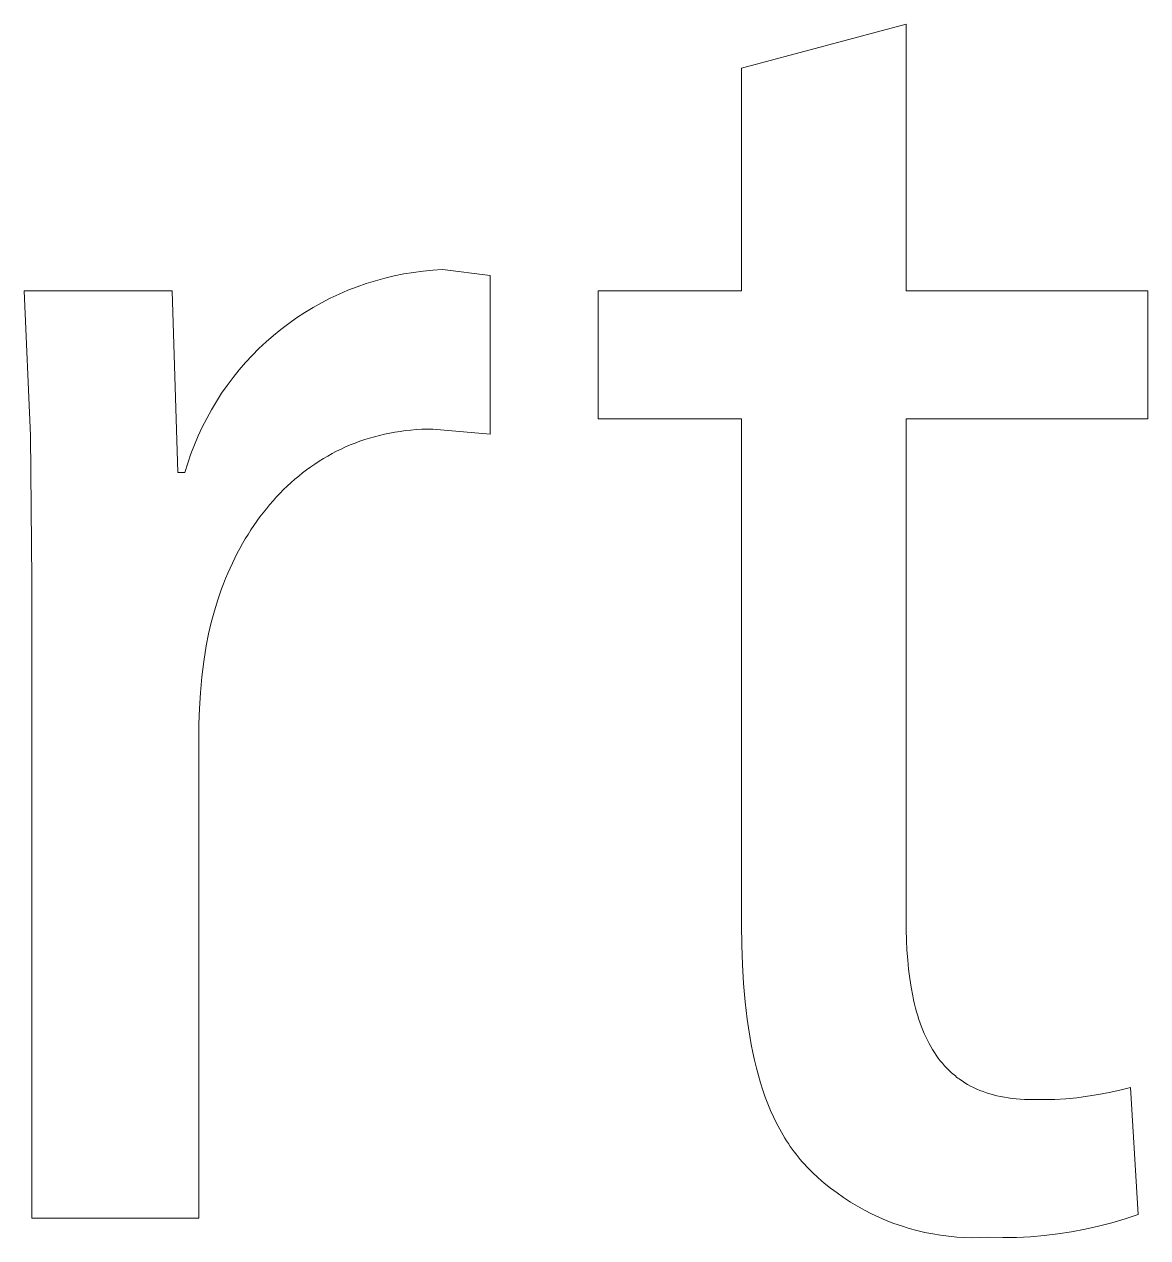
# Model space of a CAD drawing. Header units: millimetres. Extents: x 430 to 4403, y -1522 to 1254.
# Drawn here: x 3379.42 to 3402.73, y -1456.08 to -1430.89 of the extents above; entities that cross this region are included whole.
import ezdxf

# ---------------------------------------------------------------- set-up
doc = ezdxf.new("R2010")
doc.units = ezdxf.units.MM
doc.header["$MEASUREMENT"] = 0
doc.layers.add('Domyślny', color=7, linetype='Continuous', true_color=0x000000)

msp = doc.modelspace()

# ---------------------------------------------------------------- linework, layer by layer
at = {"layer": 'Domyślny', "color": 18, "lineweight": 15, "true_color": 0x000000}
for p, q in [((3394.301, -1431.805), (3397.715, -1430.892)), ((3397.715, -1430.892), (3397.715, -1436.422)), ((3394.301, -1436.422), (3394.301, -1431.805)), ((3387.095, -1436.114), (3387.293, -1436.074)), ((3387.293, -1436.074), (3387.492, -1436.042)), ((3387.492, -1436.042), (3387.692, -1436.016)), ((3387.692, -1436.016), (3387.893, -1435.997)), ((3387.893, -1435.997), (3388.095, -1435.985)), ((3388.095, -1435.985), (3389.087, -1436.104)), ((3389.087, -1436.104), (3389.087, -1439.399)), ((3386.133, -1436.414), (3386.321, -1436.34)), ((3386.321, -1436.34), (3386.511, -1436.274)), ((3386.511, -1436.274), (3386.704, -1436.214)), ((3386.704, -1436.214), (3386.899, -1436.161)), ((3386.899, -1436.161), (3387.095, -1436.114)), ((3379.545, -1439.424), (3379.416, -1436.422)), ((3379.416, -1436.422), (3382.485, -1436.422)), ((3382.485, -1436.422), (3382.604, -1440.193)), ((3385.585, -1436.672), (3385.765, -1436.58)), ((3385.765, -1436.58), (3385.947, -1436.493)), ((3385.947, -1436.493), (3386.133, -1436.414)), ((3391.324, -1439.081), (3391.324, -1436.422)), ((3391.324, -1436.422), (3394.301, -1436.422)), ((3397.715, -1436.422), (3402.729, -1436.422)), ((3402.729, -1436.422), (3402.729, -1439.081)), ((3385.236, -1436.875), (3385.409, -1436.771)), ((3385.409, -1436.771), (3385.585, -1436.672)), ((3384.742, -1437.224), (3384.903, -1437.102)), ((3384.903, -1437.102), (3385.068, -1436.986)), ((3385.068, -1436.986), (3385.236, -1436.875)), ((3384.434, -1437.485), (3384.585, -1437.352)), ((3384.585, -1437.352), (3384.742, -1437.224)), ((3384.286, -1437.623), (3384.434, -1437.485)), ((3384.007, -1437.914), (3384.144, -1437.766)), ((3384.144, -1437.766), (3384.286, -1437.623)), ((3383.748, -1438.224), (3383.875, -1438.067)), ((3383.875, -1438.067), (3384.007, -1437.914)), ((3383.627, -1438.386), (3383.748, -1438.224)), ((3383.402, -1438.721), (3383.512, -1438.551)), ((3383.512, -1438.551), (3383.627, -1438.386)), ((3383.299, -1438.894), (3383.402, -1438.721)), ((3383.11, -1439.251), (3383.201, -1439.071)), ((3383.201, -1439.071), (3383.299, -1438.894)), ((3394.301, -1439.081), (3391.324, -1439.081)), ((3394.301, -1449.586), (3394.301, -1439.081)), ((3402.729, -1439.081), (3397.715, -1439.081)), ((3397.715, -1439.081), (3397.715, -1449.467)), ((3383.025, -1439.434), (3383.11, -1439.251)), ((3387.001, -1439.378), (3386.894, -1439.4)), ((3387.108, -1439.358), (3387.001, -1439.378)), ((3387.218, -1439.341), (3387.108, -1439.358)), ((3387.328, -1439.326), (3387.218, -1439.341)), ((3387.439, -1439.314), (3387.328, -1439.326)), ((3387.552, -1439.305), (3387.439, -1439.314)), ((3387.666, -1439.298), (3387.552, -1439.305)), ((3387.78, -1439.294), (3387.666, -1439.298)), ((3387.896, -1439.293), (3387.78, -1439.294)), ((3389.087, -1439.399), (3387.896, -1439.293)), ((3379.575, -1442.428), (3379.545, -1439.424)), ((3382.874, -1439.809), (3382.946, -1439.62)), ((3382.946, -1439.62), (3383.025, -1439.434)), ((3386.182, -1439.624), (3386.085, -1439.665)), ((3386.28, -1439.585), (3386.182, -1439.624)), ((3386.379, -1439.548), (3386.28, -1439.585)), ((3386.48, -1439.513), (3386.379, -1439.548)), ((3386.581, -1439.481), (3386.48, -1439.513)), ((3386.684, -1439.452), (3386.581, -1439.481)), ((3386.788, -1439.425), (3386.684, -1439.452)), ((3386.894, -1439.4), (3386.788, -1439.425)), ((3382.809, -1439.999), (3382.874, -1439.809)), ((3385.712, -1439.854), (3385.622, -1439.907)), ((3385.803, -1439.803), (3385.712, -1439.854)), ((3385.896, -1439.755), (3385.803, -1439.803)), ((3385.99, -1439.709), (3385.896, -1439.755)), ((3386.085, -1439.665), (3385.99, -1439.709)), ((3382.75, -1440.193), (3382.809, -1439.999)), ((3385.275, -1440.139), (3385.192, -1440.202)), ((3385.36, -1440.078), (3385.275, -1440.139)), ((3385.446, -1440.019), (3385.36, -1440.078)), ((3385.533, -1439.961), (3385.446, -1440.019)), ((3385.622, -1439.907), (3385.533, -1439.961)), ((3382.604, -1440.193), (3382.75, -1440.193)), ((3385.03, -1440.335), (3384.951, -1440.405)), ((3385.11, -1440.268), (3385.03, -1440.335)), ((3385.192, -1440.202), (3385.11, -1440.268)), ((3384.723, -1440.625), (3384.65, -1440.702)), ((3384.797, -1440.55), (3384.723, -1440.625)), ((3384.873, -1440.476), (3384.797, -1440.55)), ((3384.951, -1440.405), (3384.873, -1440.476)), ((3384.508, -1440.863), (3384.439, -1440.946)), ((3384.578, -1440.782), (3384.508, -1440.863)), ((3384.65, -1440.702), (3384.578, -1440.782)), ((3384.306, -1441.117), (3384.242, -1441.205)), ((3384.372, -1441.03), (3384.306, -1441.117)), ((3384.439, -1440.946), (3384.372, -1441.03)), ((3384.118, -1441.387), (3384.059, -1441.48)), ((3384.179, -1441.295), (3384.118, -1441.387)), ((3384.242, -1441.205), (3384.179, -1441.295)), ((3384.001, -1441.575), (3383.944, -1441.672)), ((3384.059, -1441.48), (3384.001, -1441.575)), ((3383.836, -1441.87), (3383.785, -1441.972)), ((3383.89, -1441.771), (3383.836, -1441.87)), ((3383.944, -1441.672), (3383.89, -1441.771)), ((3383.735, -1442.075), (3383.686, -1442.18)), ((3383.785, -1441.972), (3383.735, -1442.075)), ((3383.595, -1442.393), (3383.551, -1442.503)), ((3383.64, -1442.286), (3383.595, -1442.393)), ((3383.686, -1442.18), (3383.64, -1442.286)), ((3379.575, -1455.672), (3379.575, -1442.428)), ((3383.51, -1442.613), (3383.431, -1442.838)), ((3383.551, -1442.503), (3383.51, -1442.613)), ((3383.431, -1442.838), (3383.36, -1443.069)), ((3383.36, -1443.069), (3383.295, -1443.305)), ((3383.295, -1443.305), (3383.237, -1443.545)), ((3383.237, -1443.545), (3383.187, -1443.791)), ((3383.187, -1443.791), (3383.139, -1444.115)), ((3383.139, -1444.115), (3383.1, -1444.439)), ((3383.1, -1444.439), (3383.071, -1444.765)), ((3383.071, -1444.765), (3383.051, -1445.092)), ((3383.051, -1445.092), (3383.041, -1445.418)), ((3383.041, -1445.418), (3383.041, -1455.672)), ((3394.306, -1450.004), (3394.301, -1449.586)), ((3397.715, -1449.467), (3397.717, -1449.687)), ((3397.717, -1449.687), (3397.723, -1449.901)), ((3397.723, -1449.901), (3397.733, -1450.11)), ((3394.319, -1450.409), (3394.306, -1450.004)), ((3397.733, -1450.11), (3397.748, -1450.312)), ((3394.342, -1450.8), (3394.319, -1450.409)), ((3397.748, -1450.312), (3397.767, -1450.507)), ((3397.767, -1450.507), (3397.791, -1450.697)), ((3397.791, -1450.697), (3397.819, -1450.88)), ((3394.374, -1451.179), (3394.342, -1450.8)), ((3397.819, -1450.88), (3397.852, -1451.057)), ((3394.417, -1451.544), (3394.374, -1451.179)), ((3397.852, -1451.057), (3397.871, -1451.143)), ((3397.871, -1451.143), (3397.891, -1451.227)), ((3397.891, -1451.227), (3397.911, -1451.31)), ((3397.911, -1451.31), (3397.934, -1451.391)), ((3397.934, -1451.391), (3397.957, -1451.47)), ((3397.957, -1451.47), (3397.982, -1451.548)), ((3394.442, -1451.721), (3394.417, -1451.544)), ((3394.47, -1451.895), (3394.442, -1451.721)), ((3397.982, -1451.548), (3398.008, -1451.624)), ((3398.008, -1451.624), (3398.035, -1451.698)), ((3398.035, -1451.698), (3398.063, -1451.771)), ((3394.501, -1452.065), (3394.47, -1451.895)), ((3398.063, -1451.771), (3398.093, -1451.842)), ((3398.093, -1451.842), (3398.125, -1451.911)), ((3398.125, -1451.911), (3398.157, -1451.979)), ((3398.157, -1451.979), (3398.191, -1452.045)), ((3394.534, -1452.232), (3394.501, -1452.065)), ((3398.191, -1452.045), (3398.227, -1452.109)), ((3398.227, -1452.109), (3398.263, -1452.171)), ((3398.263, -1452.171), (3398.302, -1452.232)), ((3394.57, -1452.395), (3394.534, -1452.232)), ((3394.609, -1452.555), (3394.57, -1452.395)), ((3398.302, -1452.232), (3398.341, -1452.291)), ((3398.341, -1452.291), (3398.382, -1452.348)), ((3398.382, -1452.348), (3398.425, -1452.404)), ((3398.425, -1452.404), (3398.469, -1452.457)), ((3398.469, -1452.457), (3398.514, -1452.509)), ((3394.651, -1452.711), (3394.609, -1452.555)), ((3394.695, -1452.863), (3394.651, -1452.711)), ((3398.514, -1452.509), (3398.561, -1452.559)), ((3398.561, -1452.559), (3398.61, -1452.608)), ((3398.61, -1452.608), (3398.66, -1452.654)), ((3398.66, -1452.654), (3398.711, -1452.699)), ((3398.711, -1452.699), (3398.738, -1452.721)), ((3398.738, -1452.721), (3398.764, -1452.742)), ((3394.743, -1453.012), (3394.695, -1452.863)), ((3398.764, -1452.742), (3398.791, -1452.763)), ((3398.791, -1452.763), (3398.819, -1452.783)), ((3398.819, -1452.783), (3398.847, -1452.803)), ((3398.847, -1452.803), (3398.875, -1452.822)), ((3398.875, -1452.822), (3398.904, -1452.841)), ((3398.904, -1452.841), (3398.933, -1452.86)), ((3398.933, -1452.86), (3398.992, -1452.895)), ((3398.992, -1452.895), (3399.053, -1452.929)), ((3399.053, -1452.929), (3399.116, -1452.961)), ((3399.116, -1452.961), (3399.18, -1452.991)), ((3402.151, -1453.016), (3402.372, -1452.96)), ((3402.372, -1452.96), (3402.53, -1455.593)), ((3394.793, -1453.157), (3394.743, -1453.012)), ((3394.847, -1453.298), (3394.793, -1453.157)), ((3399.18, -1452.991), (3399.246, -1453.019)), ((3399.246, -1453.019), (3399.313, -1453.045)), ((3399.313, -1453.045), (3399.382, -1453.07)), ((3399.382, -1453.07), (3399.453, -1453.092)), ((3399.453, -1453.092), (3399.526, -1453.113)), ((3399.526, -1453.113), (3399.6, -1453.131)), ((3399.6, -1453.131), (3399.676, -1453.148)), ((3399.676, -1453.148), (3399.754, -1453.163)), ((3399.754, -1453.163), (3399.833, -1453.175)), ((3399.833, -1453.175), (3399.914, -1453.186)), ((3399.914, -1453.186), (3399.997, -1453.195)), ((3399.997, -1453.195), (3400.082, -1453.202)), ((3400.082, -1453.202), (3400.169, -1453.207)), ((3400.169, -1453.207), (3400.257, -1453.21)), ((3400.257, -1453.21), (3400.347, -1453.211)), ((3400.347, -1453.211), (3400.575, -1453.212)), ((3400.575, -1453.212), (3400.802, -1453.206)), ((3400.802, -1453.206), (3401.029, -1453.192)), ((3401.029, -1453.192), (3401.256, -1453.171)), ((3401.256, -1453.171), (3401.481, -1453.143)), ((3401.481, -1453.143), (3401.706, -1453.108)), ((3401.706, -1453.108), (3401.929, -1453.066)), ((3401.929, -1453.066), (3402.151, -1453.016)), ((3394.904, -1453.436), (3394.847, -1453.298)), ((3394.964, -1453.57), (3394.904, -1453.436)), ((3395.027, -1453.7), (3394.964, -1453.57)), ((3395.093, -1453.826), (3395.027, -1453.7)), ((3395.163, -1453.948), (3395.093, -1453.826)), ((3395.199, -1454.008), (3395.163, -1453.948)), ((3395.235, -1454.067), (3395.199, -1454.008)), ((3395.273, -1454.124), (3395.235, -1454.067)), ((3395.312, -1454.181), (3395.273, -1454.124)), ((3395.351, -1454.237), (3395.312, -1454.181)), ((3395.391, -1454.292), (3395.351, -1454.237)), ((3395.432, -1454.346), (3395.391, -1454.292)), ((3395.474, -1454.399), (3395.432, -1454.346)), ((3395.517, -1454.451), (3395.474, -1454.399)), ((3395.561, -1454.502), (3395.517, -1454.451)), ((3395.605, -1454.551), (3395.561, -1454.502)), ((3395.651, -1454.6), (3395.605, -1454.551)), ((3395.769, -1454.719), (3395.651, -1454.6)), ((3395.892, -1454.833), (3395.769, -1454.719)), ((3396.018, -1454.943), (3395.892, -1454.833)), ((3396.148, -1455.048), (3396.018, -1454.943)), ((3396.282, -1455.149), (3396.148, -1455.048)), ((3396.419, -1455.245), (3396.282, -1455.149)), ((3396.559, -1455.337), (3396.419, -1455.245)), ((3396.703, -1455.423), (3396.559, -1455.337)), ((3396.849, -1455.505), (3396.703, -1455.423)), ((3396.998, -1455.581), (3396.849, -1455.505)), ((3383.041, -1455.672), (3379.575, -1455.672)), ((3397.15, -1455.652), (3396.998, -1455.581)), ((3397.304, -1455.718), (3397.15, -1455.652)), ((3397.46, -1455.779), (3397.304, -1455.718)), ((3402.259, -1455.684), (3401.984, -1455.766)), ((3402.53, -1455.593), (3402.259, -1455.684)), ((3397.618, -1455.834), (3397.46, -1455.779)), ((3397.778, -1455.884), (3397.618, -1455.834)), ((3397.94, -1455.928), (3397.778, -1455.884)), ((3398.103, -1455.966), (3397.94, -1455.928)), ((3398.267, -1455.999), (3398.103, -1455.966)), ((3398.432, -1456.027), (3398.267, -1455.999)), ((3400.863, -1455.998), (3400.579, -1456.032)), ((3401.146, -1455.955), (3400.863, -1455.998)), ((3401.428, -1455.901), (3401.146, -1455.955)), ((3401.707, -1455.838), (3401.428, -1455.901)), ((3401.984, -1455.766), (3401.707, -1455.838)), ((3398.598, -1456.048), (3398.432, -1456.027)), ((3398.765, -1456.064), (3398.598, -1456.048)), ((3398.932, -1456.074), (3398.765, -1456.064)), ((3399.1, -1456.078), (3398.932, -1456.074)), ((3399.267, -1456.076), (3399.1, -1456.078)), ((3399.435, -1456.069), (3399.267, -1456.076)), ((3399.721, -1456.074), (3399.435, -1456.069)), ((3400.007, -1456.07), (3399.721, -1456.074)), ((3400.293, -1456.056), (3400.007, -1456.07)), ((3400.579, -1456.032), (3400.293, -1456.056))]:
    msp.add_line(p, q, dxfattribs=at)

doc.saveas('drawing.dxf')
